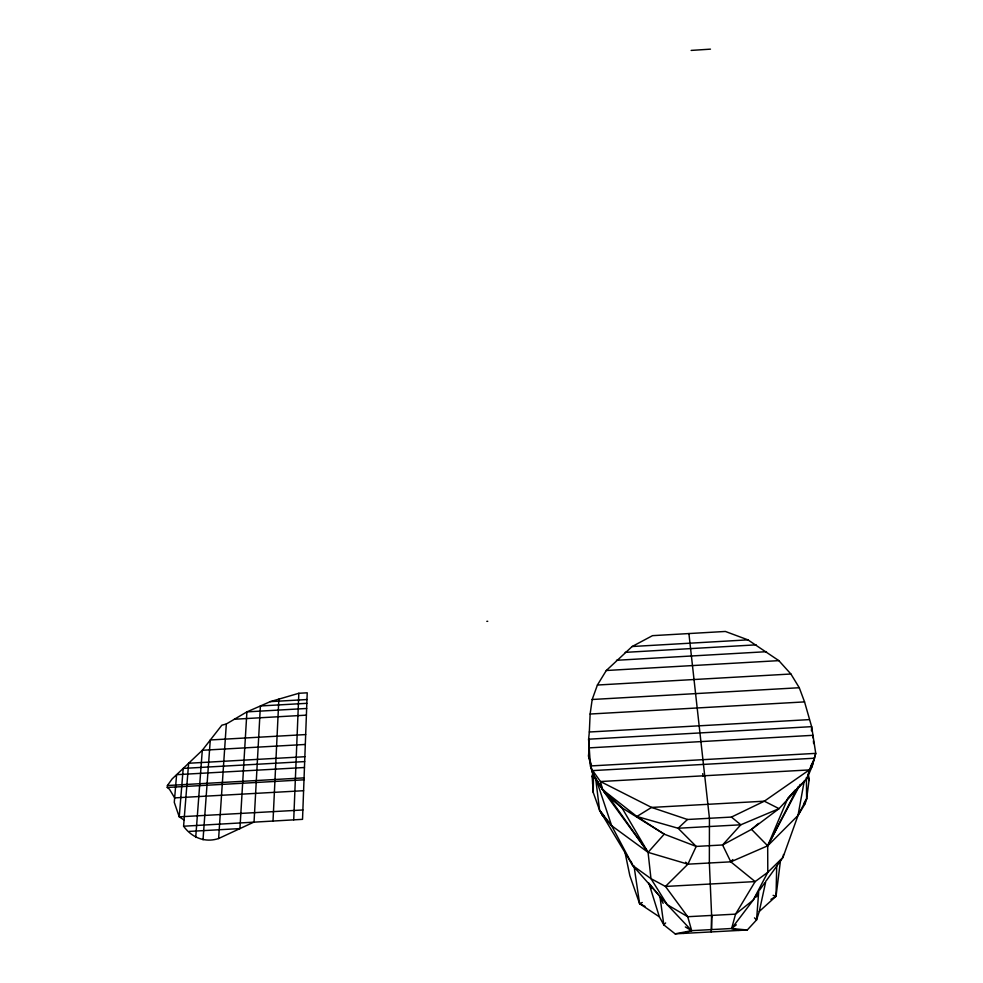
<?xml version="1.0" encoding="UTF-8"?>
<svg xmlns="http://www.w3.org/2000/svg" width="983" height="983" viewBox="0 0 983 983"><rect width="100%" height="100%" fill="white"/><g stroke="black" fill="none" stroke-linecap="round" stroke-linejoin="round"><path stroke-width="1.47" d="M711.188 931.921L711.692 916.033M808.321 774.555L809.034 780.563L806.625 798.86L805.126 803.701L798.012 815.472L767.686 845.822L730.799 861.833L687.916 864.168L648.067 852.359L611.659 825.72L602.112 814.907L599.593 810.299L593.265 792.544L593.486 774.42M651.569 888.497L648.841 883.078L659.372 916.844L663.82 924.892L675.124 933.85L747.289 929.992L756.566 919.916L759.269 911.474L776.042 896.275L776.705 865.802M293.72 819.834L298.832 693.285L307.224 692.806L302.531 819.343L183.588 826.224L188.638 763.25L304.853 756.713M589.333 732.003L590.132 714.027L592.184 699.491L597.406 685.028L606.302 670.504L632.13 646.519L652.503 635.657L725.368 631.455L747.928 639.859L778.843 660.637L790.897 674.006L799.277 687.731L804.549 701.899L811.639 726.658L815.743 753.371L812.007 766.642L807.104 778.327L779.028 808.653L751.54 829.369L722.579 844.975L696.197 846.424L664.225 834.162L621.956 807.817L609.042 797.176L604.582 792.667L592.847 774.1L590.464 765.954L588.62 739.191L589.333 732.003L809.328 719.617M747.289 929.992L731.635 928.505L691.676 930.655L667.236 904.692L650.967 878.642L648.067 852.359L621.956 807.817L602.604 789.681L592.847 774.1L588.571 756.185L589.333 740.285M811.454 730.824L811.639 726.658L588.62 739.191L589.026 747.449M273.016 820.977L278.853 699.134M592.663 783.893L593.216 774.764M183.588 826.224C191.783 837.602 205.042 843.021 218.619 838.524L226.323 723.992L246.905 711.876L270.325 701.629L298.832 693.285M203.014 839.789L210.288 739.966L305.676 734.571M195.715 837.43L202.301 750.275L221.851 725.196L226.323 723.992M303.587 790.713L174.655 797.889L169.457 789.226L167.257 787.457L167.429 785.515L172.111 778.941L202.301 750.275L305.308 744.463M780.563 859.928L776.042 896.275L770.967 899.359M766.519 880.399L782.984 857.397L798.012 815.472L804.229 781.141M593.265 792.544L592.171 776.779L593.253 770.881M783.512 854.51L782.984 857.397L767.797 872.302L755.128 881.591L735.542 914.141L731.635 928.505L739.044 930.434M592.171 776.779L593.388 771.213M759.269 911.474L765.88 881.026M602.137 787.948L595.243 778.72L590.464 765.954L815.743 753.371L812.007 766.642L810.275 769.148M756.615 896.914L758.729 891.298L756.566 919.916L754.477 917.864M736.304 924.831L731.635 928.505L753.248 900.047L767.797 872.302L767.686 845.822L787.653 798.663L795.284 789.951M595.661 778.524L599.593 810.299L632.794 865.581L650.967 878.642L665.454 886.445L687.916 864.168L696.197 846.424L678.098 828.251L636.873 816.492L602.604 789.681L600.466 781.534L592.7 770.598L814.551 758.212L809.267 769.922L807.104 778.327L787.653 798.663M758.532 823.422L751.54 829.369L767.686 845.822L798.147 786.695M798.012 815.472L806.625 798.86L806.404 777.479M767.686 845.822L800.162 784.409M811.147 765.536L813.359 761.8M804.241 802.718L806.625 798.86M757.942 892.539L753.248 900.047L735.542 914.141L687.731 916.709L667.236 904.692L632.794 865.581L611.659 825.72L595.735 777.983M759.589 890.082L764.786 882.82M599.679 783.881L604.582 792.667L648.067 852.359L664.225 834.162L636.873 816.492L651.557 807.424L764.319 801.194L779.028 808.653L740.789 824.798L678.098 828.251L687.461 819.49L731.45 817.07L764.319 801.194L809.267 769.922L600.466 781.534L651.557 807.424L687.461 819.49M686.22 932.314L683.357 933.408L691.676 930.655L687.731 916.709L665.454 886.445L755.128 881.591L730.799 861.833L732.839 859.56M665.626 922.951L663.82 924.892L659.962 896.631L649.775 884.209M218.619 838.524L254.044 822.034L260.397 705.966L306.831 703.324M624.905 851.831L629.845 875.681L639.601 903.647L642.28 902.505M675.124 933.85L691.676 930.655L685.335 926.957M691.135 50.416L710.463 49.15M486.818 621.342L487.752 621.293M632.13 646.519L747.928 639.859M625.151 652.368L756.136 644.848M616.501 660.281L766.47 651.692M606.302 670.504L778.843 660.637M270.325 701.629L306.979 699.54M597.406 685.028L790.897 674.006M306.647 708.473L246.905 711.876L239.938 828.595L189.191 831.409M234.409 719.237L306.401 715.145M592.184 699.491L799.277 687.731M590.132 714.027L804.549 701.899M304.669 761.592L183.207 768.411L179.238 816.836L184.079 820.043M304.447 767.514L176.608 774.678L174.274 802.349L179.238 816.836L302.875 809.98M167.429 785.515L304.066 777.872M167.257 787.457L303.993 779.814M602.112 814.907L603.157 814.846M804.082 803.762L805.126 803.701M773.13 895.353L776.042 896.275M634.023 865.974L639.601 903.647L644.995 906.351M639.601 903.647L659.372 916.844M731.45 817.07L740.789 824.798L722.579 844.975L730.799 861.833M603.869 790.258L609.042 797.176L612.52 800.125M685.606 862.202L687.916 864.168M604.299 816.234L599.593 810.299L611.659 825.72M609.042 797.176L648.067 852.359M659.962 896.631L663.132 903.34M631.074 861.391L632.794 865.581M591.434 764.909L588.571 756.185L589.21 747.866L812.966 735.321L813.187 738.073M808.173 774.813L809.034 780.563M688.911 633.556L709.443 818.274L709.357 863L711.692 917.028M702.722 773.646L703.017 776.287M813.42 740.826L813.641 743.578M711.631 915.419L711.655 929.574"/></g></svg>
